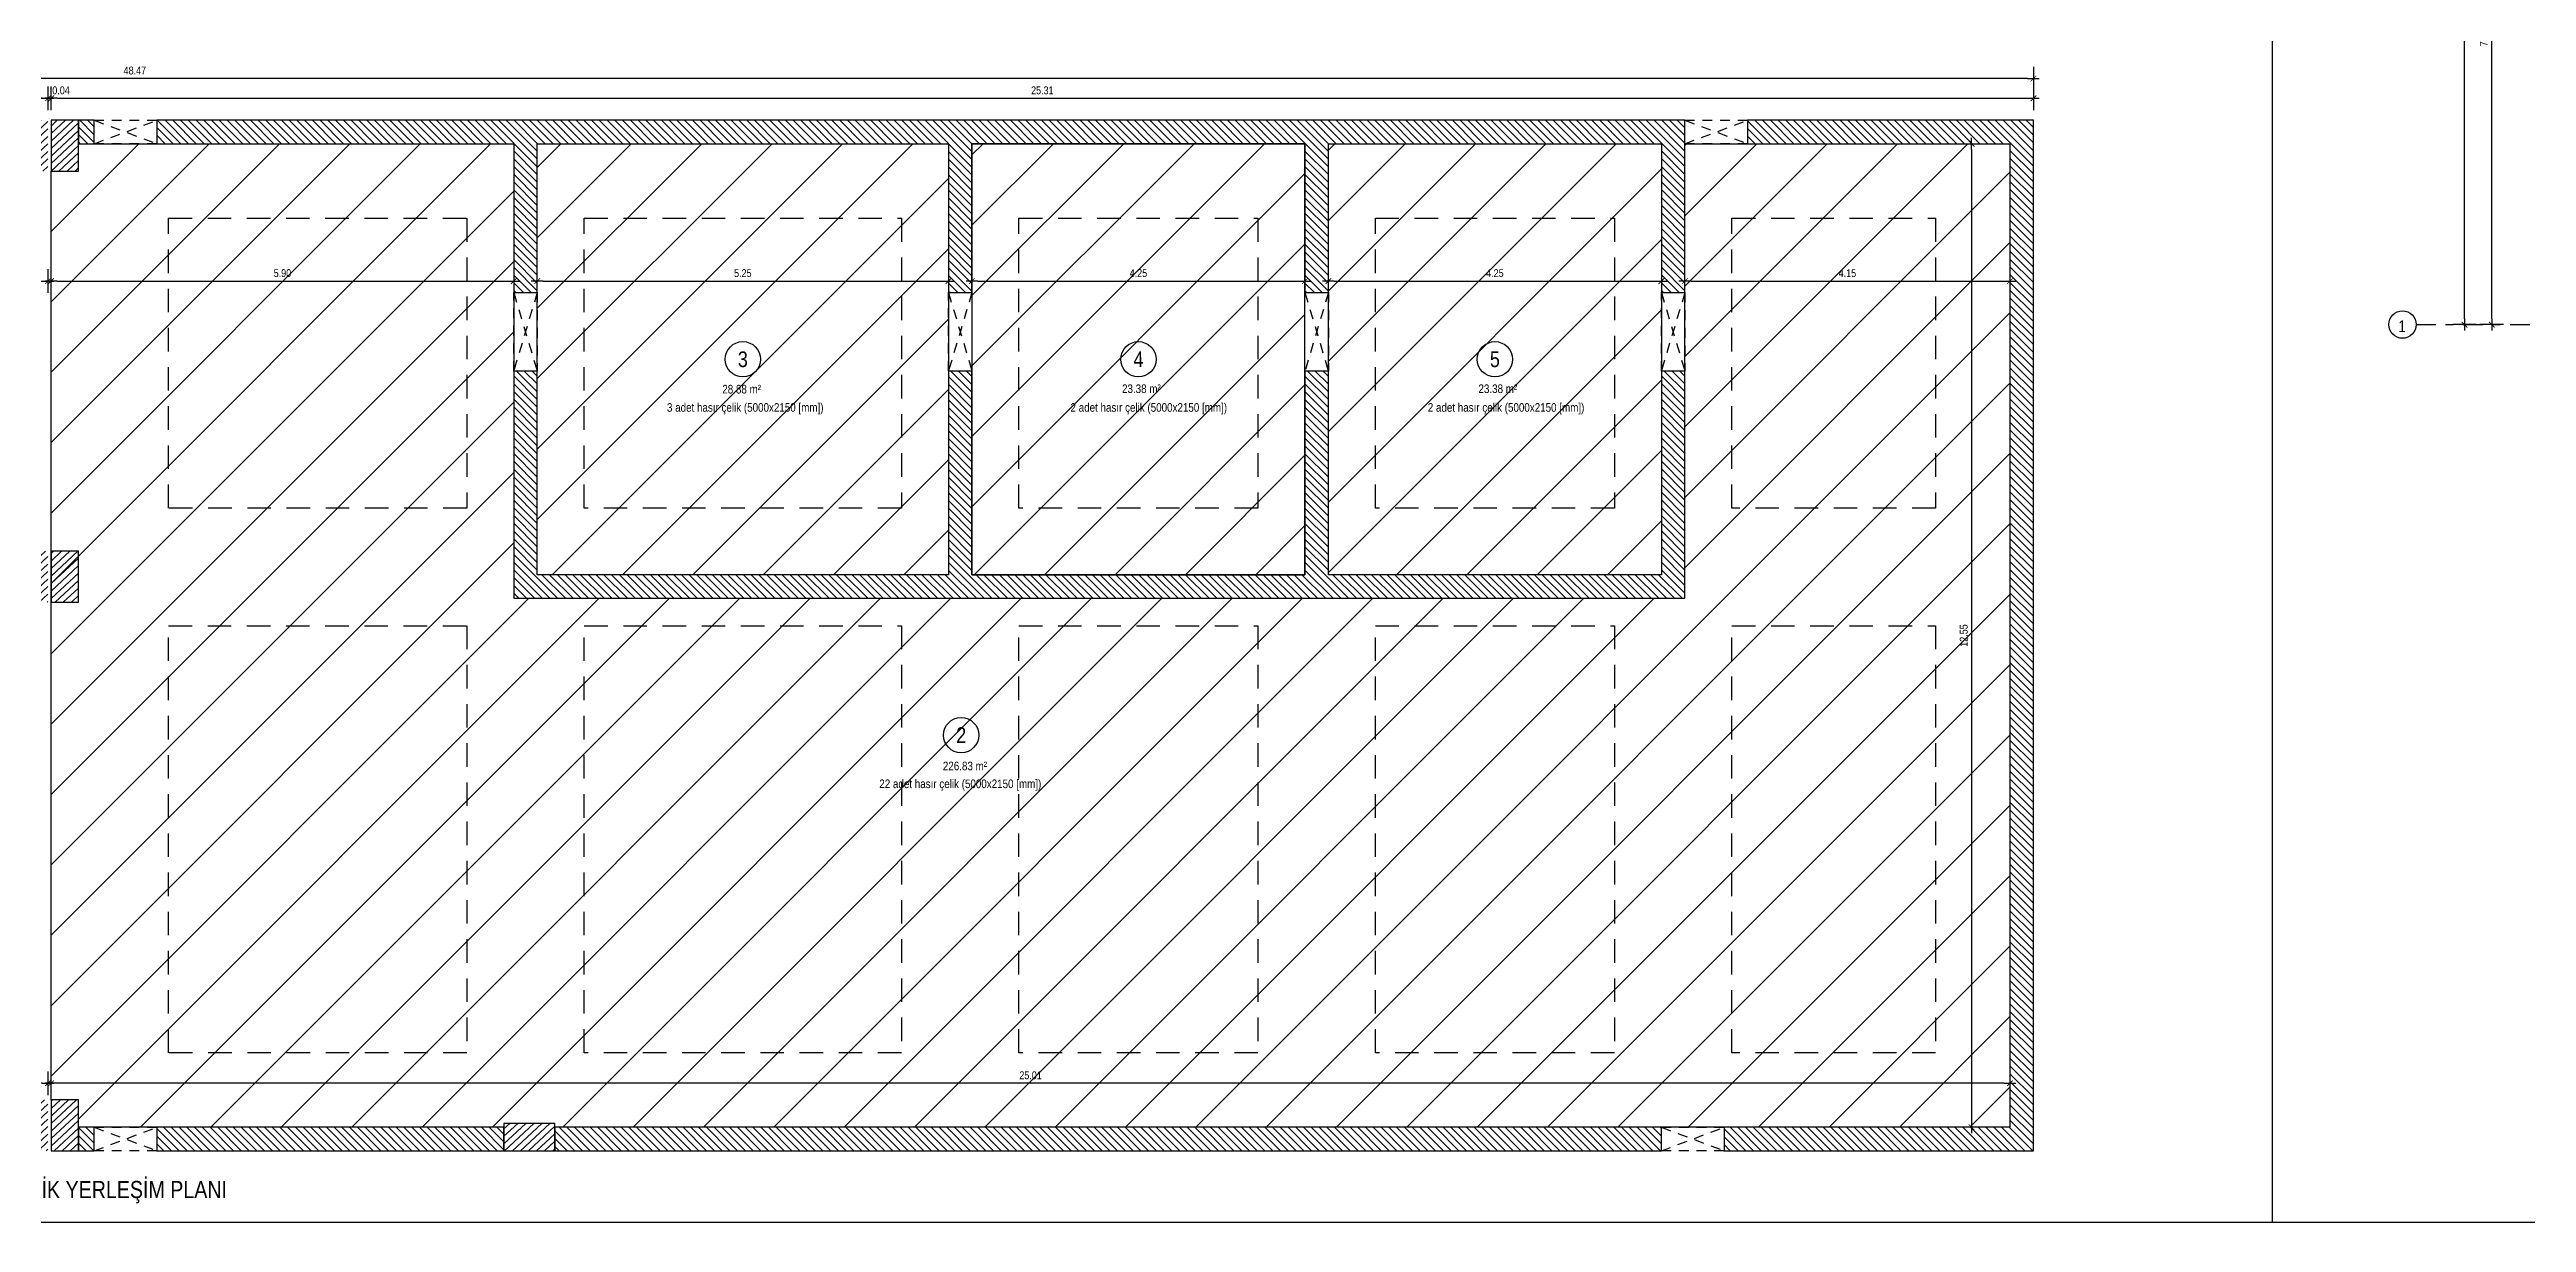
# Model space of a CAD drawing. Header units: metres. Extents: x 419734 to 420376, y 4564732 to 4565123.
# Drawn here: x 419836.88 to 419868.5, y 4565080.8 to 4565095.77 of the extents above; entities that cross this region are included whole.
import ezdxf
from ezdxf.enums import TextEntityAlignment as Align

# ---------------------------------------------------------------- set-up
doc = ezdxf.new("R2010")
doc.units = ezdxf.units.M
for name, pattern in [('HIDDEN', [0.5, 0.3, -0.2]), ('NASCOSTA', [0.375, 0.25, -0.125]), ('TRATTO-PUNTO', [1, 0.5, -0.25, 0, -0.25])]:
    doc.linetypes.add(name, pattern=pattern)
doc.layers.get('Defpoints').update_dxf_attribs({"color": 5})
for name, color, linetype in [('07-SIMBOLI', 1, 'Continuous'), ('AM_8', 7, 'Continuous'), ('SW_ASSI', 7, 'TRATTO-PUNTO'), ('SW_DIM', 33, 'Continuous'), ('SW_MAGRONE', 2, 'Continuous'), ('SW_SEZIONI_CARPENTERIA', 4, 'Continuous'), ('SW_TRATT_GRIGIO', 252, 'NASCOSTA'), ('SW_TRATTEGGIO_252', 252, 'Continuous'), ('SW_TXT_TESTI', 1, 'Continuous')]:
    doc.layers.add(name, color=color, linetype=linetype)
doc.styles.add('ACA_1', font='ARIALN.TTF')
doc.styles.add('SWS', font='ARIALN.TTF')
doc.dimstyles.new('DIM-SW-50_m', dxfattribs={"dimtxt": 0.1, "dimasz": 0.075, "dimexe": 0.125, "dimexo": 0.125, "dimgap": 0.05, "dimtad": 1, "dimzin": 1, "dimdsep": 46, "dimtxsty": 'SWS', "dimblk1": 'D', "dimblk2": 'D', "dimsah": 1, "dimcen": 0.0075, "dimdle": 0.0625, "dimse1": 1, "dimse2": 1, "dimclrd": 256, "dimclre": 256, "dimclrt": 256, "dimazin": 0, "dimtfac": 0.75, "dimtmove": 1, "dimatfit": 3, "dimldrblk": 'D', "dimfxl": 0.125, "dimtvp": 1.5, "dimtolj": 1, "dimtzin": 0, "dimarcsym": 0})
pattern_1 = [(45, (2.38136, 78.66993), (-0.44901280605, 0.44901280605), [])]
pattern_2 = [(135, (419777.502614, 4565068.79963), (-0.049497475, -0.049497475), [])]

# ---------------------------------------------------------------- blocks, each defined once
blk = doc.blocks.new('D')
for p, q in [((-1, 0), (1, 0)), ((0, 2), (0, -2))]:
    blk.add_line(p, q)
at = {"const_width": 0.141}
blk.add_lwpolyline([(0.48, 0.48), (-0.48, -0.48)], dxfattribs=at)
blk = doc.blocks.new('*D162')
at = {"layer": 'Defpoints', "color": 0, "ltscale": 0.5, "transparency": 16777216}
for p in [(419836.859, 4565092.814), (419814.031, 4565092.4), (419836.859, 4565092.05)]:
    blk.add_point(p, dxfattribs=at)
at = {"layer": 'SW_DIM', "lineweight": -2, "ltscale": 0.5, "transparency": 16777216}
blk.add_line((419814.106, 4565092.814), (419836.784, 4565092.814), dxfattribs=at)
at = {"layer": 'SW_DIM', "lineweight": -2, "ltscale": 0.5, "transparency": 16777216, "xscale": 0.075, "yscale": 0.075, "zscale": 0.075, "rotation": 180}
blk.add_blockref('D', (419814.031, 4565092.814), dxfattribs=at)
at = {"layer": 'SW_DIM', "lineweight": -2, "ltscale": 0.5, "transparency": 16777216, "xscale": 0.075, "yscale": 0.075, "zscale": 0.075}
blk.add_blockref('D', (419836.859, 4565092.814), dxfattribs=at)
at = {"layer": 'SW_DIM', "ltscale": 0.5, "transparency": 16777216, "insert": (419825.445, 4565092.915), "char_height": 0.1, "attachment_point": 5, "style": 'SWS'}
blk.add_mtext('\\A1;22.83', dxfattribs=at)
blk = doc.blocks.new('*D163')
at = {"layer": 'Defpoints', "color": 0, "ltscale": 0.5, "transparency": 16777216}
for p in [(419842.804, 4565092.814), (419842.804, 4565092.4), (419836.899, 4565092.05)]:
    blk.add_point(p, dxfattribs=at)
at = {"layer": 'SW_DIM', "lineweight": -2, "ltscale": 0.5, "transparency": 16777216}
blk.add_line((419836.974, 4565092.814), (419842.729, 4565092.814), dxfattribs=at)
at = {"layer": 'SW_DIM', "lineweight": -2, "ltscale": 0.5, "transparency": 16777216, "xscale": 0.075, "yscale": 0.075, "zscale": 0.075, "rotation": 180}
blk.add_blockref('D', (419836.899, 4565092.814), dxfattribs=at)
at = {"layer": 'SW_DIM', "lineweight": -2, "ltscale": 0.5, "transparency": 16777216, "xscale": 0.075, "yscale": 0.075, "zscale": 0.075}
blk.add_blockref('D', (419842.804, 4565092.814), dxfattribs=at)
at = {"layer": 'SW_DIM', "ltscale": 0.5, "transparency": 16777216, "insert": (419839.852, 4565092.915), "char_height": 0.1, "attachment_point": 5, "style": 'SWS'}
blk.add_mtext('\\A1;5.90', dxfattribs=at)
blk = doc.blocks.new('*D164')
at = {"layer": 'Defpoints', "color": 0, "ltscale": 0.5, "transparency": 16777216}
for p in [(419848.354, 4565092.814), (419843.104, 4565092.4), (419848.354, 4565092.4)]:
    blk.add_point(p, dxfattribs=at)
at = {"layer": 'SW_DIM', "lineweight": -2, "ltscale": 0.5, "transparency": 16777216}
blk.add_line((419843.179, 4565092.814), (419848.279, 4565092.814), dxfattribs=at)
at = {"layer": 'SW_DIM', "lineweight": -2, "ltscale": 0.5, "transparency": 16777216, "xscale": 0.075, "yscale": 0.075, "zscale": 0.075, "rotation": 180}
blk.add_blockref('D', (419843.104, 4565092.814), dxfattribs=at)
at = {"layer": 'SW_DIM', "lineweight": -2, "ltscale": 0.5, "transparency": 16777216, "xscale": 0.075, "yscale": 0.075, "zscale": 0.075}
blk.add_blockref('D', (419848.354, 4565092.814), dxfattribs=at)
at = {"layer": 'SW_DIM', "ltscale": 0.5, "transparency": 16777216, "insert": (419845.729, 4565092.915), "char_height": 0.1, "attachment_point": 5, "style": 'SWS'}
blk.add_mtext('\\A1;5.25', dxfattribs=at)
blk = doc.blocks.new('*D165')
at = {"layer": 'Defpoints', "color": 0, "ltscale": 0.5, "transparency": 16777216}
for p in [(419852.904, 4565092.814), (419848.654, 4565092.4), (419852.904, 4565092.4)]:
    blk.add_point(p, dxfattribs=at)
at = {"layer": 'SW_DIM', "lineweight": -2, "ltscale": 0.5, "transparency": 16777216}
blk.add_line((419848.729, 4565092.814), (419852.829, 4565092.814), dxfattribs=at)
at = {"layer": 'SW_DIM', "lineweight": -2, "ltscale": 0.5, "transparency": 16777216, "xscale": 0.075, "yscale": 0.075, "zscale": 0.075, "rotation": 180}
blk.add_blockref('D', (419848.654, 4565092.814), dxfattribs=at)
at = {"layer": 'SW_DIM', "lineweight": -2, "ltscale": 0.5, "transparency": 16777216, "xscale": 0.075, "yscale": 0.075, "zscale": 0.075}
blk.add_blockref('D', (419852.904, 4565092.814), dxfattribs=at)
at = {"layer": 'SW_DIM', "ltscale": 0.5, "transparency": 16777216, "insert": (419850.779, 4565092.915), "char_height": 0.1, "attachment_point": 5, "style": 'SWS'}
blk.add_mtext('\\A1;4.25', dxfattribs=at)
blk = doc.blocks.new('*D166')
at = {"layer": 'Defpoints', "color": 0, "ltscale": 0.5, "transparency": 16777216}
for p in [(419857.454, 4565092.814), (419853.204, 4565092.4), (419857.454, 4565092.4)]:
    blk.add_point(p, dxfattribs=at)
at = {"layer": 'SW_DIM', "lineweight": -2, "ltscale": 0.5, "transparency": 16777216}
blk.add_line((419853.279, 4565092.814), (419857.379, 4565092.814), dxfattribs=at)
at = {"layer": 'SW_DIM', "lineweight": -2, "ltscale": 0.5, "transparency": 16777216, "xscale": 0.075, "yscale": 0.075, "zscale": 0.075, "rotation": 180}
blk.add_blockref('D', (419853.204, 4565092.814), dxfattribs=at)
at = {"layer": 'SW_DIM', "lineweight": -2, "ltscale": 0.5, "transparency": 16777216, "xscale": 0.075, "yscale": 0.075, "zscale": 0.075}
blk.add_blockref('D', (419857.454, 4565092.814), dxfattribs=at)
at = {"layer": 'SW_DIM', "ltscale": 0.5, "transparency": 16777216, "insert": (419855.329, 4565092.915), "char_height": 0.1, "attachment_point": 5, "style": 'SWS'}
blk.add_mtext('\\A1;4.25', dxfattribs=at)
blk = doc.blocks.new('*D167')
at = {"layer": 'Defpoints', "color": 0, "ltscale": 0.5, "transparency": 16777216}
for p in [(419861.904, 4565092.814), (419857.754, 4565092.4), (419861.904, 4565092.4)]:
    blk.add_point(p, dxfattribs=at)
at = {"layer": 'SW_DIM', "lineweight": -2, "ltscale": 0.5, "transparency": 16777216}
blk.add_line((419857.829, 4565092.814), (419861.829, 4565092.814), dxfattribs=at)
at = {"layer": 'SW_DIM', "lineweight": -2, "ltscale": 0.5, "transparency": 16777216, "xscale": 0.075, "yscale": 0.075, "zscale": 0.075, "rotation": 180}
blk.add_blockref('D', (419857.754, 4565092.814), dxfattribs=at)
at = {"layer": 'SW_DIM', "lineweight": -2, "ltscale": 0.5, "transparency": 16777216, "xscale": 0.075, "yscale": 0.075, "zscale": 0.075}
blk.add_blockref('D', (419861.904, 4565092.814), dxfattribs=at)
at = {"layer": 'SW_DIM', "ltscale": 0.5, "transparency": 16777216, "insert": (419859.829, 4565092.915), "char_height": 0.1, "attachment_point": 5, "style": 'SWS'}
blk.add_mtext('\\A1;4.15', dxfattribs=at)
blk = doc.blocks.new('*D168')
at = {"layer": 'Defpoints', "color": 0, "ltscale": 0.5, "transparency": 16777216}
for p in [(419861.904, 4565094.566), (419861.415, 4565082.016), (419861.904, 4565082.016)]:
    blk.add_point(p, dxfattribs=at)
at = {"layer": 'SW_DIM', "lineweight": -2, "ltscale": 0.5, "transparency": 16777216}
blk.add_line((419861.415, 4565094.491), (419861.415, 4565082.091), dxfattribs=at)
at = {"layer": 'SW_DIM', "lineweight": -2, "ltscale": 0.5, "transparency": 16777216, "xscale": 0.075, "yscale": 0.075, "zscale": 0.075}
for p, rotation in [((419861.415, 4565094.566), 90), ((419861.415, 4565082.016), 270)]:
    blk.add_blockref('D', p, dxfattribs=dict(at, rotation=rotation))
at = {"layer": 'SW_DIM', "ltscale": 0.5, "transparency": 16777216, "insert": (419861.314, 4565088.291), "char_height": 0.1, "attachment_point": 5, "rotation": 90, "style": 'SWS'}
blk.add_mtext('\\A1;12.55', dxfattribs=at)
blk = doc.blocks.new('*D169')
at = {"layer": 'Defpoints', "color": 0, "ltscale": 0.5, "transparency": 16777216}
for p in [(419836.899, 4565082.578), (419836.899, 4565082.366), (419861.904, 4565082.016)]:
    blk.add_point(p, dxfattribs=at)
at = {"layer": 'SW_DIM', "lineweight": -2, "ltscale": 0.5, "transparency": 16777216}
blk.add_line((419861.829, 4565082.578), (419836.974, 4565082.578), dxfattribs=at)
at = {"layer": 'SW_DIM', "lineweight": -2, "ltscale": 0.5, "transparency": 16777216, "xscale": 0.075, "yscale": 0.075, "zscale": 0.075, "rotation": 180}
blk.add_blockref('D', (419836.899, 4565082.578), dxfattribs=at)
at = {"layer": 'SW_DIM', "lineweight": -2, "ltscale": 0.5, "transparency": 16777216, "xscale": 0.075, "yscale": 0.075, "zscale": 0.075}
blk.add_blockref('D', (419861.904, 4565082.578), dxfattribs=at)
at = {"layer": 'SW_DIM', "ltscale": 0.5, "transparency": 16777216, "insert": (419849.402, 4565082.679), "char_height": 0.1, "attachment_point": 5, "style": 'SWS'}
blk.add_mtext('\\A1;25.01', dxfattribs=at)
blk = doc.blocks.new('*D170')
at = {"layer": 'Defpoints', "color": 0, "ltscale": 0.5, "transparency": 16777216}
for p in [(419814.031, 4565082.578), (419836.859, 4565082.366), (419814.031, 4565082.016)]:
    blk.add_point(p, dxfattribs=at)
at = {"layer": 'SW_DIM', "lineweight": -2, "ltscale": 0.5, "transparency": 16777216}
blk.add_line((419836.784, 4565082.578), (419814.106, 4565082.578), dxfattribs=at)
at = {"layer": 'SW_DIM', "lineweight": -2, "ltscale": 0.5, "transparency": 16777216, "xscale": 0.075, "yscale": 0.075, "zscale": 0.075, "rotation": 180}
blk.add_blockref('D', (419814.031, 4565082.578), dxfattribs=at)
at = {"layer": 'SW_DIM', "lineweight": -2, "ltscale": 0.5, "transparency": 16777216, "xscale": 0.075, "yscale": 0.075, "zscale": 0.075}
blk.add_blockref('D', (419836.859, 4565082.578), dxfattribs=at)
at = {"layer": 'SW_DIM', "ltscale": 0.5, "transparency": 16777216, "insert": (419825.445, 4565082.679), "char_height": 0.1, "attachment_point": 5, "style": 'SWS'}
blk.add_mtext('\\A1;22.83', dxfattribs=at)
blk = doc.blocks.new('*D184')
at = {"layer": 'Defpoints', "color": 0, "ltscale": 0.5, "transparency": 16777216}
for p in [(419836.859, 4565095.146), (419813.731, 4565094.866), (419836.859, 4565094.866)]:
    blk.add_point(p, dxfattribs=at)
at = {"layer": 'SW_DIM', "lineweight": -2, "ltscale": 0.5, "transparency": 16777216}
blk.add_line((419813.806, 4565095.146), (419836.784, 4565095.146), dxfattribs=at)
at = {"layer": 'SW_DIM', "lineweight": -2, "ltscale": 0.5, "transparency": 16777216, "xscale": 0.075, "yscale": 0.075, "zscale": 0.075, "rotation": 180}
blk.add_blockref('D', (419813.731, 4565095.146), dxfattribs=at)
at = {"layer": 'SW_DIM', "lineweight": -2, "ltscale": 0.5, "transparency": 16777216, "xscale": 0.075, "yscale": 0.075, "zscale": 0.075}
blk.add_blockref('D', (419836.859, 4565095.146), dxfattribs=at)
at = {"layer": 'SW_DIM', "ltscale": 0.5, "transparency": 16777216, "insert": (419825.295, 4565095.247), "char_height": 0.1, "attachment_point": 5, "style": 'SWS'}
blk.add_mtext('\\A1;23.13', dxfattribs=at)
blk = doc.blocks.new('*D185')
at = {"layer": 'Defpoints', "color": 0, "ltscale": 0.5, "transparency": 16777216}
for p in [(419836.899, 4565095.146), (419836.859, 4565094.866), (419836.899, 4565094.866)]:
    blk.add_point(p, dxfattribs=at)
at = {"layer": 'SW_DIM', "lineweight": -2, "ltscale": 0.5, "transparency": 16777216}
for p, q in [((419836.784, 4565095.146), (419836.709, 4565095.146)), ((419836.859, 4565095.146), (419836.899, 4565095.146)), ((419836.974, 4565095.146), (419837.049, 4565095.146))]:
    blk.add_line(p, q, dxfattribs=at)
at = {"layer": 'SW_DIM', "lineweight": -2, "ltscale": 0.5, "transparency": 16777216, "xscale": 0.075, "yscale": 0.075, "zscale": 0.075}
blk.add_blockref('D', (419836.859, 4565095.146), dxfattribs=at)
at = {"layer": 'SW_DIM', "lineweight": -2, "ltscale": 0.5, "transparency": 16777216, "xscale": 0.075, "yscale": 0.075, "zscale": 0.075, "rotation": 180}
blk.add_blockref('D', (419836.899, 4565095.146), dxfattribs=at)
at = {"layer": 'SW_DIM', "ltscale": 0.5, "transparency": 16777216, "insert": (419837.026, 4565095.247), "char_height": 0.1, "attachment_point": 5, "style": 'SWS'}
blk.add_mtext('\\A1;0.04', dxfattribs=at)
blk = doc.blocks.new('*D186')
at = {"layer": 'Defpoints', "color": 0, "ltscale": 0.5, "transparency": 16777216}
for p in [(419862.204, 4565095.146), (419836.899, 4565094.866), (419862.204, 4565094.866)]:
    blk.add_point(p, dxfattribs=at)
at = {"layer": 'SW_DIM', "lineweight": -2, "ltscale": 0.5, "transparency": 16777216}
blk.add_line((419836.974, 4565095.146), (419862.129, 4565095.146), dxfattribs=at)
at = {"layer": 'SW_DIM', "lineweight": -2, "ltscale": 0.5, "transparency": 16777216, "xscale": 0.075, "yscale": 0.075, "zscale": 0.075, "rotation": 180}
blk.add_blockref('D', (419836.899, 4565095.146), dxfattribs=at)
at = {"layer": 'SW_DIM', "lineweight": -2, "ltscale": 0.5, "transparency": 16777216, "xscale": 0.075, "yscale": 0.075, "zscale": 0.075}
blk.add_blockref('D', (419862.204, 4565095.146), dxfattribs=at)
at = {"layer": 'SW_DIM', "ltscale": 0.5, "transparency": 16777216, "insert": (419849.552, 4565095.247), "char_height": 0.1, "attachment_point": 5, "style": 'SWS'}
blk.add_mtext('\\A1;25.31', dxfattribs=at)
blk = doc.blocks.new('*D187')
at = {"layer": 'Defpoints', "color": 0, "ltscale": 0.5, "transparency": 16777216}
for p in [(419813.731, 4565095.399), (419813.731, 4565094.866), (419862.204, 4565094.866)]:
    blk.add_point(p, dxfattribs=at)
at = {"layer": 'SW_DIM', "lineweight": -2, "ltscale": 0.5, "transparency": 16777216}
blk.add_line((419862.129, 4565095.399), (419813.806, 4565095.399), dxfattribs=at)
at = {"layer": 'SW_DIM', "lineweight": -2, "ltscale": 0.5, "transparency": 16777216, "xscale": 0.075, "yscale": 0.075, "zscale": 0.075, "rotation": 180}
blk.add_blockref('D', (419813.731, 4565095.399), dxfattribs=at)
at = {"layer": 'SW_DIM', "lineweight": -2, "ltscale": 0.5, "transparency": 16777216, "xscale": 0.075, "yscale": 0.075, "zscale": 0.075}
blk.add_blockref('D', (419862.204, 4565095.399), dxfattribs=at)
at = {"layer": 'SW_DIM', "ltscale": 0.5, "transparency": 16777216, "insert": (419837.968, 4565095.5), "char_height": 0.1, "attachment_point": 5, "style": 'SWS'}
blk.add_mtext('\\A1;48.47', dxfattribs=at)
blk = doc.blocks.new('*D476')
at = {"layer": 'Defpoints', "color": 0, "ltscale": 0.5, "transparency": 16777216}
for p in [(419868.054, 4565099.583), (419868.252, 4565099.583), (419868.252, 4565092.258)]:
    blk.add_point(p, dxfattribs=at)
at = {"layer": 'SW_DIM', "lineweight": -2, "ltscale": 0.5, "transparency": 16777216}
blk.add_line((419868.054, 4565092.333), (419868.054, 4565099.508), dxfattribs=at)
at = {"layer": 'SW_DIM', "lineweight": -2, "ltscale": 0.5, "transparency": 16777216, "xscale": 0.075, "yscale": 0.075, "zscale": 0.075}
for p, rotation in [((419868.054, 4565099.583), 90), ((419868.054, 4565092.258), 270)]:
    blk.add_blockref('D', p, dxfattribs=dict(at, rotation=rotation))
at = {"layer": 'SW_DIM', "ltscale": 0.5, "transparency": 16777216, "insert": (419867.953, 4565095.921), "char_height": 0.1, "attachment_point": 5, "rotation": 90, "style": 'SWS'}
blk.add_mtext('\\A1;7.33', dxfattribs=at)
blk = doc.blocks.new('*D478')
at = {"layer": 'Defpoints', "color": 0, "ltscale": 0.5, "transparency": 16777216}
for p in [(419867.707, 4565105.408), (419868.204, 4565105.408), (419868.252, 4565092.258)]:
    blk.add_point(p, dxfattribs=at)
at = {"layer": 'SW_DIM', "lineweight": -2, "ltscale": 0.5, "transparency": 16777216}
blk.add_line((419867.707, 4565092.333), (419867.707, 4565105.333), dxfattribs=at)
at = {"layer": 'SW_DIM', "lineweight": -2, "ltscale": 0.5, "transparency": 16777216, "xscale": 0.075, "yscale": 0.075, "zscale": 0.075}
for p, rotation in [((419867.707, 4565105.408), 90), ((419867.707, 4565092.258), 270)]:
    blk.add_blockref('D', p, dxfattribs=dict(at, rotation=rotation))
at = {"layer": 'SW_DIM', "ltscale": 0.5, "transparency": 16777216, "insert": (419867.606, 4565098.833), "char_height": 0.1, "attachment_point": 5, "rotation": 90, "style": 'SWS'}
blk.add_mtext('\\A1;13.15', dxfattribs=at)

msp = doc.modelspace()

# ---------------------------------------------------------------- hatches: boundary and pattern name
at = {"layer": 'AM_8', "true_color": 0x939598, "transparency": 33554559}
h = msp.add_hatch(dxfattribs=at)
h.set_pattern_fill('ANSI31', color=252, scale=0.2)
h.set_pattern_definition(pattern_1)
h.paths.add_polyline_path([(419861.90411, 4565094.56639), (419857.75411, 4565094.56639), (419857.75411, 4565088.76639), (419842.80411, 4565088.76639), (419842.80411, 4565094.56639), (419837.24911, 4565094.56639), (419837.24911, 4565094.21639), (419836.89911, 4565094.21639), (419836.89911, 4565082.36639), (419837.24911, 4565082.36639), (419837.24911, 4565082.01639), (419842.67911, 4565082.01639), (419842.67911, 4565082.06639), (419843.32911, 4565082.06639), (419843.32911, 4565082.01639), (419861.90411, 4565082.01639)])
h = msp.add_hatch(dxfattribs=at)
h.set_pattern_fill('ANSI31', color=252, scale=0.2)
h.set_pattern_definition(pattern_1)
h.paths.add_polyline_path([(419848.35411, 4565094.56639), (419843.10411, 4565094.56639), (419843.10411, 4565089.06639), (419848.35411, 4565089.06639)])
h = msp.add_hatch(dxfattribs=at)
h.set_pattern_fill('ANSI31', color=252, scale=0.2)
h.set_pattern_definition(pattern_1)
h.paths.add_polyline_path([(419852.90411, 4565094.56639), (419848.65411, 4565094.56639), (419848.65411, 4565089.06639), (419852.90411, 4565089.06639)])
h = msp.add_hatch(dxfattribs=at)
h.set_pattern_fill('ANSI31', color=252, scale=0.2)
h.set_pattern_definition(pattern_1)
h.paths.add_polyline_path([(419857.45411, 4565094.56639), (419853.20411, 4565094.56639), (419853.20411, 4565089.06639), (419857.45411, 4565089.06639)])
at = {"layer": 'SW_TRATTEGGIO_252'}
h = msp.add_hatch(dxfattribs=at)
h.set_pattern_fill('_USER', color=256, scale=0.07, angle=223, pattern_type=0)
h.set_pattern_definition([(223, (419785.906126, 4565127.543914), (0.047739885, -0.05119476), [])])
h.paths.add_polyline_path([(419818.14652, 4565089.36639), (419817.49652, 4565089.36639), (419817.49652, 4565088.71639), (419818.14652, 4565088.71639)])
h.paths.add_polyline_path([(419822.01165, 4565089.36639), (419821.36165, 4565089.36639), (419821.36165, 4565088.71639), (419822.01165, 4565088.71639)])
h.paths.add_polyline_path([(419829.42907, 4565089.36639), (419828.77907, 4565089.36639), (419828.77907, 4565088.71639), (419829.42907, 4565088.71639)])
h.paths.add_polyline_path([(419836.85911, 4565089.36639), (419836.50911, 4565089.36639), (419836.50911, 4565088.71639), (419836.85911, 4565088.71639)])
h.paths.add_polyline_path([(419837.24911, 4565089.36639), (419836.89911, 4565089.36639), (419836.89911, 4565088.71639), (419837.24911, 4565088.71639)])
h.paths.add_polyline_path([(419837.24911, 4565094.86639), (419836.89911, 4565094.86639), (419836.89911, 4565094.21639), (419837.24911, 4565094.21639)])
h.paths.add_polyline_path([(419836.85911, 4565094.86639), (419836.50911, 4565094.86639), (419836.50911, 4565094.21639), (419836.85911, 4565094.21639)])
h.paths.add_polyline_path([(419837.24911, 4565082.36639), (419836.89911, 4565082.36639), (419836.89911, 4565081.71639), (419837.24911, 4565081.71639)])
h.paths.add_polyline_path([(419836.85911, 4565082.36639), (419836.50911, 4565082.36639), (419836.50911, 4565081.71639), (419836.85911, 4565081.71639)])
h.paths.add_polyline_path([(419843.32911, 4565082.06639), (419842.67911, 4565082.06639), (419842.67911, 4565081.71639), (419843.32911, 4565081.71639)])
h.paths.add_polyline_path([(419822.01165, 4565082.06639), (419821.36165, 4565082.06639), (419821.36165, 4565081.71639), (419822.01165, 4565081.71639)])
h.paths.add_polyline_path([(419814.08139, 4565089.36639), (419813.73139, 4565089.36639), (419813.73139, 4565088.71639), (419814.08139, 4565088.71639)])
h = msp.add_hatch(dxfattribs=at)
h.set_pattern_fill('_USER', color=256, scale=0.07, angle=135, pattern_type=0)
h.set_pattern_definition(pattern_2)
h.paths.add_polyline_path([(419837.44911, 4565094.86639), (419837.24911, 4565094.86639), (419837.24911, 4565094.56639), (419837.44911, 4565094.56639)])
h = msp.add_hatch(dxfattribs=at)
h.set_pattern_fill('_USER', color=256, scale=0.07, angle=135, pattern_type=0)
h.set_pattern_definition(pattern_2)
h.paths.add_polyline_path([(419857.75411, 4565094.86639), (419857.35432, 4565094.86639), (419852.80432, 4565094.86639), (419848.25432, 4565094.86639), (419842.70432, 4565094.86639), (419838.24911, 4565094.86639), (419838.24911, 4565094.56639), (419842.80411, 4565094.56639), (419842.80411, 4565092.66639), (419843.10411, 4565092.66639), (419843.10411, 4565094.56639), (419848.35411, 4565094.56639), (419848.35411, 4565092.66639), (419848.65411, 4565092.66639), (419848.65411, 4565094.56639), (419852.90411, 4565094.56639), (419852.90411, 4565092.66639), (419853.20411, 4565092.66639), (419853.20411, 4565094.56639), (419857.35432, 4565094.56639), (419857.45411, 4565094.56639), (419857.45411, 4565092.66639), (419857.75411, 4565092.66639), (419857.75411, 4565094.56639)])
h = msp.add_hatch(dxfattribs=at)
h.set_pattern_fill('_USER', color=256, scale=0.07, angle=135, pattern_type=0)
h.set_pattern_definition(pattern_2)
h.paths.add_polyline_path([(419862.20411, 4565089.36639), (419862.20411, 4565094.86639), (419858.55411, 4565094.86639), (419858.55411, 4565094.56639), (419861.90411, 4565094.56639), (419861.90411, 4565089.36639), (419861.90411, 4565082.01639), (419858.25411, 4565082.01639), (419858.25411, 4565081.71639), (419862.20411, 4565081.71639)])
h = msp.add_hatch(dxfattribs=at)
h.set_pattern_fill('_USER', color=256, scale=0.07, angle=135, pattern_type=0)
h.set_pattern_definition(pattern_2)
h.paths.add_polyline_path([(419857.75411, 4565091.66639), (419857.45411, 4565091.66639), (419857.45411, 4565089.06639), (419853.20411, 4565089.06639), (419853.20411, 4565091.66639), (419852.90411, 4565091.66639), (419852.90411, 4565089.06639), (419848.65411, 4565089.06639), (419848.65411, 4565091.66639), (419848.35411, 4565091.66639), (419848.35411, 4565089.06639), (419843.10411, 4565089.06639), (419843.10411, 4565091.66639), (419842.80411, 4565091.66639), (419842.80411, 4565088.76639), (419848.65411, 4565088.76639), (419852.90411, 4565088.76639), (419857.75411, 4565088.76639)])
h = msp.add_hatch(dxfattribs=at)
h.set_pattern_fill('_USER', color=256, scale=0.07, angle=135, pattern_type=0)
h.set_pattern_definition(pattern_2)
h.paths.add_polyline_path([(419837.44911, 4565082.01639), (419837.24911, 4565082.01639), (419837.24911, 4565081.71639), (419837.44911, 4565081.71639)])
h = msp.add_hatch(dxfattribs=at)
h.set_pattern_fill('_USER', color=256, scale=0.07, angle=135, pattern_type=0)
h.set_pattern_definition(pattern_2)
h.paths.add_polyline_path([(419842.67911, 4565082.01639), (419838.24911, 4565082.01639), (419838.24911, 4565081.71639), (419842.67911, 4565081.71639)])
h = msp.add_hatch(dxfattribs=at)
h.set_pattern_fill('_USER', color=256, scale=0.07, angle=135, pattern_type=0)
h.set_pattern_definition(pattern_2)
h.paths.add_polyline_path([(419857.45411, 4565082.01639), (419857.35432, 4565082.01639), (419852.80432, 4565082.01639), (419848.25432, 4565082.01639), (419843.32911, 4565082.01639), (419843.32911, 4565081.71639), (419848.25432, 4565081.71639), (419852.80432, 4565081.71639), (419857.35432, 4565081.71639), (419857.45411, 4565081.71639)])

# ---------------------------------------------------------------- linework, layer by layer
for points in [[(420103.04921, 4565080.80209), (419805.79921, 4565080.80209), (419805.79921, 4565122.85209)], [(419865.24921, 4565122.85209), (419865.24921, 4565080.80209)]]:
    msp.add_lwpolyline(points)
at = {"color": 3}
for points in [[(419836.89911, 4565094.21639), (419837.24911, 4565094.21639), (419837.24911, 4565094.56639), (419842.80411, 4565094.56639), (419842.80411, 4565088.76639), (419857.75411, 4565088.76639), (419857.75411, 4565094.56639), (419861.90411, 4565094.56639), (419861.90411, 4565082.01639), (419843.32911, 4565082.01639), (419843.32911, 4565082.06639), (419842.67911, 4565082.06639), (419842.67911, 4565082.01639), (419837.24911, 4565082.01639), (419837.24911, 4565082.36639), (419836.89911, 4565082.36639)], [(419843.10411, 4565094.56639), (419848.35411, 4565094.56639), (419848.35411, 4565089.06639), (419843.10411, 4565089.06639)], [(419848.65411, 4565089.06639), (419852.90411, 4565089.06639), (419852.90411, 4565094.56639), (419848.65411, 4565094.56639)], [(419853.20411, 4565094.56639), (419857.45411, 4565094.56639), (419857.45411, 4565089.06639), (419853.20411, 4565089.06639)]]:
    msp.add_lwpolyline(points, close=True, dxfattribs=at)
at = {"layer": '07-SIMBOLI', "color": 1}
for centre in [(419845.72911, 4565091.81639), (419850.77911, 4565091.81639), (419855.32911, 4565091.81639), (419848.51637, 4565087.02015)]:
    msp.add_circle(centre, 0.225, dxfattribs=at)
at = {"layer": 'SW_ASSI', "ltscale": 0.5}
msp.add_lwpolyline([(419867.08971, 4565092.25843), (419921.73249, 4565092.25843)], dxfattribs=at)
at = {"layer": 'SW_MAGRONE'}
for points in [[(419837.44911, 4565094.86639), (419837.24911, 4565094.86639), (419837.24911, 4565094.56639), (419837.44911, 4565094.56639)], [(419857.75411, 4565094.86639), (419857.35432, 4565094.86639), (419852.80432, 4565094.86639), (419848.25432, 4565094.86639), (419842.70432, 4565094.86639), (419838.24911, 4565094.86639), (419838.24911, 4565094.56639), (419842.80411, 4565094.56639), (419842.80411, 4565092.66639), (419843.10411, 4565092.66639), (419843.10411, 4565094.56639), (419848.35411, 4565094.56639), (419848.35411, 4565092.66639), (419848.65411, 4565092.66639), (419848.65411, 4565094.56639), (419852.90411, 4565094.56639), (419852.90411, 4565092.66639), (419853.20411, 4565092.66639), (419853.20411, 4565094.56639), (419857.35432, 4565094.56639), (419857.45411, 4565094.56639), (419857.45411, 4565092.66639), (419857.75411, 4565092.66639), (419857.75411, 4565094.56639)], [(419862.20411, 4565089.36639), (419862.20411, 4565094.86639), (419858.55411, 4565094.86639), (419858.55411, 4565094.56639), (419861.90411, 4565094.56639), (419861.90411, 4565089.36639), (419861.90411, 4565082.01639), (419858.25411, 4565082.01639), (419858.25411, 4565081.71639), (419862.20411, 4565081.71639)], [(419857.75411, 4565091.66639), (419857.45411, 4565091.66639), (419857.45411, 4565089.06639), (419853.20411, 4565089.06639), (419853.20411, 4565091.66639), (419852.90411, 4565091.66639), (419852.90411, 4565089.06639), (419848.65411, 4565089.06639), (419848.65411, 4565091.66639), (419848.35411, 4565091.66639), (419848.35411, 4565089.06639), (419843.10411, 4565089.06639), (419843.10411, 4565091.66639), (419842.80411, 4565091.66639), (419842.80411, 4565088.76639), (419848.65411, 4565088.76639), (419852.90411, 4565088.76639), (419857.75411, 4565088.76639)], [(419837.44911, 4565082.01639), (419837.24911, 4565082.01639), (419837.24911, 4565081.71639), (419837.44911, 4565081.71639)], [(419842.67911, 4565082.01639), (419838.24911, 4565082.01639), (419838.24911, 4565081.71639), (419842.67911, 4565081.71639)], [(419857.45411, 4565082.01639), (419857.35432, 4565082.01639), (419852.80432, 4565082.01639), (419848.25432, 4565082.01639), (419843.32911, 4565082.01639), (419843.32911, 4565081.71639), (419848.25432, 4565081.71639), (419852.80432, 4565081.71639), (419857.35432, 4565081.71639), (419857.45411, 4565081.71639)]]:
    msp.add_lwpolyline(points, close=True, dxfattribs=at)
at = {"layer": 'SW_SEZIONI_CARPENTERIA'}
for points in [[(419837.24911, 4565094.86639), (419836.89911, 4565094.86639), (419836.89911, 4565094.21639), (419837.24911, 4565094.21639)], [(419837.24911, 4565089.36639), (419836.89911, 4565089.36639), (419836.89911, 4565088.71639), (419837.24911, 4565088.71639)], [(419837.24911, 4565082.36639), (419836.89911, 4565082.36639), (419836.89911, 4565081.71639), (419837.24911, 4565081.71639)], [(419843.32911, 4565082.06639), (419842.67911, 4565082.06639), (419842.67911, 4565081.71639), (419843.32911, 4565081.71639)]]:
    msp.add_lwpolyline(points, close=True, dxfattribs=at)
at = {"layer": 'SW_SEZIONI_CARPENTERIA', "linetype": 'HIDDEN'}
for points in [[(419842.20411, 4565089.91639), (419838.39911, 4565089.91639), (419838.39911, 4565093.61639), (419842.20411, 4565093.61639), (419842.20411, 4565089.91639)], [(419847.75411, 4565089.91639), (419843.70411, 4565089.91639), (419843.70411, 4565093.61639), (419847.75411, 4565093.61639), (419847.75411, 4565089.91639)], [(419849.25411, 4565093.61639), (419852.30411, 4565093.61639), (419852.30411, 4565089.91639), (419849.25411, 4565089.91639), (419849.25411, 4565093.61639)], [(419856.85411, 4565082.96639), (419853.80411, 4565082.96639), (419853.80411, 4565088.41639), (419856.85411, 4565088.41639), (419856.85411, 4565082.965)]]:
    msp.add_lwpolyline(points, dxfattribs=at)
for points in [[(419853.80411, 4565093.61639), (419856.85411, 4565093.61639), (419856.85411, 4565089.91639), (419853.80411, 4565089.91639)], [(419858.35411, 4565089.91639), (419858.35411, 4565093.61639), (419860.95411, 4565093.61639), (419860.95411, 4565089.91639)], [(419842.20411, 4565088.41639), (419842.20411, 4565082.96639), (419838.39911, 4565082.96639), (419838.39911, 4565088.41639)], [(419847.75411, 4565088.41639), (419847.75411, 4565082.96639), (419843.70411, 4565082.96639), (419843.70411, 4565088.41639)], [(419852.30411, 4565082.96639), (419849.25411, 4565082.96639), (419849.25411, 4565088.41639), (419852.30411, 4565088.41639)], [(419858.35411, 4565082.96639), (419858.35411, 4565088.41639), (419860.95411, 4565088.41639), (419860.95411, 4565082.96639)]]:
    msp.add_lwpolyline(points, close=True, dxfattribs=at)
at = {"layer": 'SW_TRATT_GRIGIO', "ltscale": 0.5}
for points in [[(419837.44911, 4565094.56639), (419838.24911, 4565094.86639)], [(419837.44911, 4565094.86639), (419838.24911, 4565094.56639)], [(419857.75411, 4565094.56639), (419858.55411, 4565094.86639)], [(419857.75411, 4565094.86639), (419858.55411, 4565094.56639)], [(419843.10411, 4565092.66639), (419842.80411, 4565091.66639)], [(419842.80411, 4565092.66639), (419843.10411, 4565091.66639)], [(419848.65411, 4565092.66639), (419848.35411, 4565091.66639)], [(419848.35411, 4565092.66639), (419848.65411, 4565091.66639)], [(419853.20411, 4565092.66639), (419852.90411, 4565091.66639)], [(419852.90411, 4565092.66639), (419853.20411, 4565091.66639)], [(419857.75411, 4565092.66639), (419857.45411, 4565091.66639)], [(419857.45411, 4565092.66639), (419857.75411, 4565091.66639)], [(419837.44911, 4565081.71639), (419838.24911, 4565082.01639)], [(419837.44911, 4565082.01639), (419838.24911, 4565081.71639)], [(419857.45411, 4565081.71639), (419858.25411, 4565082.01639)], [(419857.45411, 4565082.01639), (419858.25411, 4565081.71639)]]:
    msp.add_lwpolyline(points, dxfattribs=at)
for points in [[(419837.44911, 4565094.86639), (419838.24911, 4565094.86639), (419838.24911, 4565094.56639), (419837.44911, 4565094.56639)], [(419857.75411, 4565094.86639), (419858.55411, 4565094.86639), (419858.55411, 4565094.56639), (419857.75411, 4565094.56639)], [(419842.80411, 4565092.66639), (419843.10411, 4565092.66639), (419843.10411, 4565091.66639), (419842.80411, 4565091.66639)], [(419848.35411, 4565092.66639), (419848.65411, 4565092.66639), (419848.65411, 4565091.66639), (419848.35411, 4565091.66639)], [(419852.90411, 4565092.66639), (419853.20411, 4565092.66639), (419853.20411, 4565091.66639), (419852.90411, 4565091.66639)], [(419857.45411, 4565092.66639), (419857.75411, 4565092.66639), (419857.75411, 4565091.66639), (419857.45411, 4565091.66639)], [(419837.44911, 4565082.01639), (419838.24911, 4565082.01639), (419838.24911, 4565081.71639), (419837.44911, 4565081.71639)], [(419857.45411, 4565082.01639), (419858.25411, 4565082.01639), (419858.25411, 4565081.71639), (419857.45411, 4565081.71639)]]:
    msp.add_lwpolyline(points, close=True, dxfattribs=at)
at = {"layer": 'SW_TXT_TESTI', "color": 1}
msp.add_circle((419866.91471, 4565092.25843), 0.175, dxfattribs=at)

# ---------------------------------------------------------------- texts
at = {"color": 2, "style": 'ACA_1'}
for s, height, p in [('28.88 m²', 0.10935, (419845.71406, 4565091.43485)), ('23.38 m²', 0.10935, (419850.81685, 4565091.44063)), ('23.38 m²', 0.10935, (419855.36685, 4565091.44063)), ('3 adet hasır çelik (5000x2150 [mm])', 0.10935, (419845.76003, 4565091.20154)), ('2 adet hasır çelik (5000x2150 [mm])', 0.10935, (419850.91125, 4565091.20154)), ('2 adet hasır çelik (5000x2150 [mm])', 0.10935, (419855.47184, 4565091.20154)), ('226.83 m²', 0.10935, (419848.56433, 4565086.6265)), ('22 adet hasır çelik (5000x2150 [mm])', 0.10935, (419848.50523, 4565086.39933)), ('HASIR ÇELİK YERLEŞİM PLANI', 0.2187, (419837.29947, 4565081.22226))]:
    msp.add_text(s, height=height, dxfattribs=at).set_placement(p, align=Align.MIDDLE_CENTER)
at = {"layer": 'SW_TXT_TESTI', "color": 4, "style": 'SWS'}
msp.add_text('1', height=0.15, rotation=0.110239, dxfattribs=at).set_placement((419866.86139, 4565092.16247))
for s, p in [('3', (419845.72911, 4565091.81639)), ('4', (419850.77911, 4565091.81639)), ('5', (419855.32911, 4565091.81639)), ('2', (419848.51637, 4565087.02015))]:
    msp.add_text(s, height=0.2, rotation=0.110239, dxfattribs=at).set_placement(p, align=Align.MIDDLE_CENTER)

# ---------------------------------------------------------------- dimensions: what is measured, and where the dimension line sits
at = {"layer": 'SW_DIM', "ltscale": 0.5}
for base, p1, p2, picture, middle in [((419867.70678, 4565105.40843), (419868.2524, 4565092.25843), (419868.20437, 4565105.40843), '*D478', (419867.60573, 4565098.83343)), ((419868.05437488, 4565099.58343219), (419868.25240227, 4565092.25843218), (419868.25240227, 4565099.58343219), '*D476', (419867.95331758, 4565095.92093218)), ((419861.41534, 4565082.01639), (419861.90411, 4565094.56639), (419861.90411, 4565082.01639), '*D168', (419861.31428, 4565088.29139))]:
    dim = msp.add_linear_dim(base=base, p1=p1, p2=p2, angle=90, dimstyle='DIM-SW-50_m', dxfattribs=at)
    dim.commit()
    dim.dimension.update_dxf_attribs({"geometry": picture, "text_midpoint": middle})
for base, p1, p2, picture, middle in [((419813.73139, 4565095.39871), (419862.20411, 4565094.86639), (419813.73139, 4565094.86639), '*D187', (419837.96775, 4565095.49977)), ((419836.85911, 4565095.14609), (419813.73139, 4565094.86639), (419836.85911, 4565094.86639), '*D184', (419825.29525, 4565095.24715)), ((419862.2041118647, 4565095.1460910197), (419836.8991118617, 4565094.8663905384), (419862.2041118647, 4565094.8663905384), '*D186', (419849.5516118632, 4565095.2471483182)), ((419836.85911, 4565092.81395), (419814.03139, 4565092.40023), (419836.85911, 4565092.05023), '*D162', (419825.44525, 4565092.91501)), ((419842.80411186, 4565092.81395045), (419836.89911187, 4565092.05023489), (419842.80411186, 4565092.40023489), '*D163', (419839.85161186, 4565092.91500775)), ((419848.35411, 4565092.81395), (419843.10411, 4565092.40023), (419848.35411, 4565092.40023), '*D164', (419845.72911, 4565092.91501)), ((419852.90411, 4565092.81395), (419848.65411, 4565092.40023), (419852.90411, 4565092.40023), '*D165', (419850.77911, 4565092.91501)), ((419857.45411, 4565092.81395), (419853.20411, 4565092.40023), (419857.45411, 4565092.40023), '*D166', (419855.32911, 4565092.91501)), ((419861.90411, 4565092.81395), (419857.75411, 4565092.40023), (419861.90411, 4565092.40023), '*D167', (419859.82911, 4565092.91501)), ((419814.03139, 4565082.57754), (419836.85911, 4565082.36639), (419814.03139, 4565082.01639), '*D170', (419825.44525, 4565082.6786)), ((419836.8991118596, 4565082.5775420777), (419861.9041118667, 4565082.0163905369), (419836.8991118596, 4565082.3663905365), '*D169', (419849.4016118632, 4565082.6785993762))]:
    dim = msp.add_linear_dim(base=base, p1=p1, p2=p2, dimstyle='DIM-SW-50_m', dxfattribs=at)
    dim.commit()
    dim.dimension.update_dxf_attribs({"geometry": picture, "text_midpoint": middle})
dim = msp.add_linear_dim(base=(419836.89911, 4565095.14609), p1=(419836.85911, 4565094.86639), p2=(419836.89911, 4565094.86639), dimstyle='DIM-SW-50_m', dxfattribs=at)
dim.commit()
dim.dimension.update_dxf_attribs({"geometry": '*D185', "text_midpoint": (419837.02583, 4565095.14609), "dimtype": 160})

doc.saveas('drawing.dxf')
